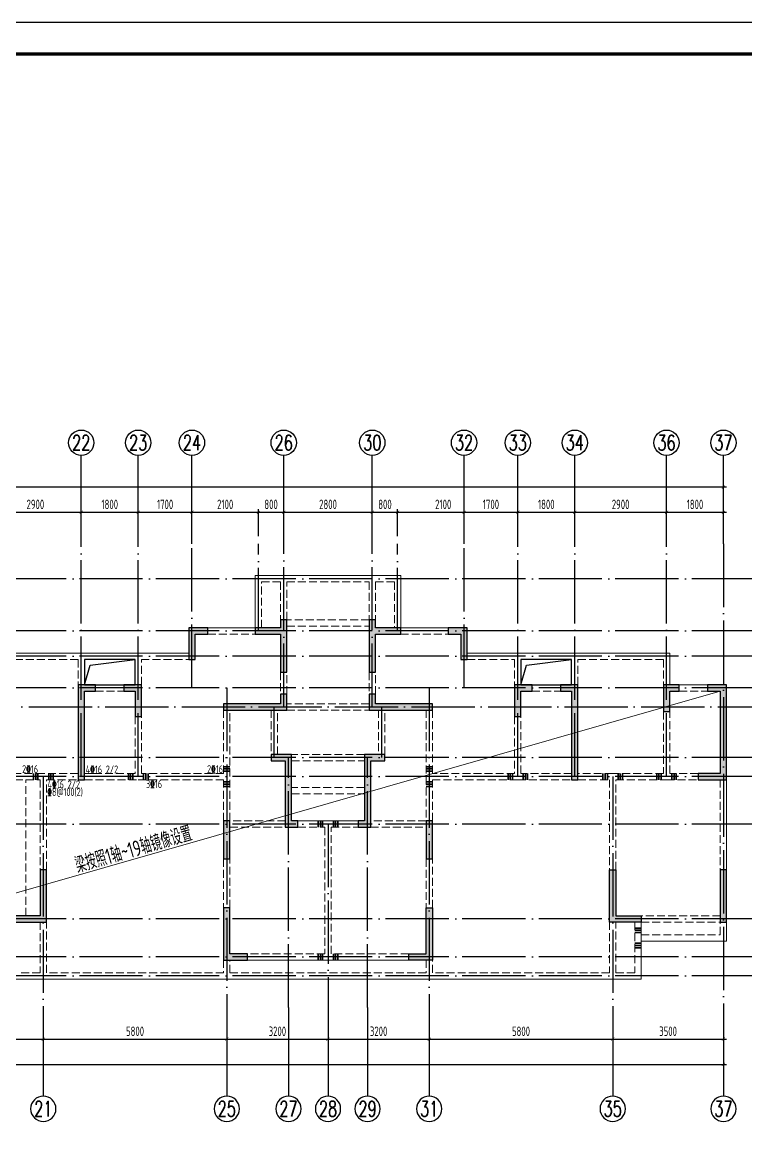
# Model space of a CAD drawing. Extents: x -812054 to 22247, y -644080 to 1003627.
# Drawn here: x -223832 to -200971, y -439064 to -403634 of the extents above; entities that cross this region are included whole.
import ezdxf
from ezdxf.enums import TextEntityAlignment as Align

# ---------------------------------------------------------------- set-up
doc = ezdxf.new("R2010")
doc.units = 0
doc.header["$LTSCALE"] = 1000
doc.linetypes.add('DASH', pattern=[0.35, 0.25, -0.1])
doc.linetypes.add('DOTE', pattern=[2.42, 2, -0.2, 0.02, -0.2])
doc.layers.get('0').update_dxf_attribs({"linetype": 'CONTINUOUS'})
doc.layers.get('DEFPOINTS').update_dxf_attribs({"linetype": 'CONTINUOUS'})
for name, color, linetype in [('-TK', 7, 'CONTINUOUS'), ('A-AXIS', 1, 'CONTINUOUS'), ('A-DOTE', 10, 'DOTE'), ('AXIS_NUM', 7, 'CONTINUOUS'), ('S-D洞口', 4, 'CONTINUOUS'), ('S-L主梁线', 4, 'DASH'), ('S-L梁编号', 6, 'CONTINUOUS'), ('S-L梁配筋', 7, 'CONTINUOUS'), ('S-Q墙填充', 252, 'CONTINUOUS'), ('S-Q墙实线', 6, 'CONTINUOUS'), ('S-Y一般标注', 3, 'CONTINUOUS')]:
    doc.layers.add(name, color=color, linetype=linetype)
doc.layers.add('梁附加箍筋', color=1, linetype='CONTINUOUS', lineweight=35)
doc.styles.add('TSSD_Axis', font='complex.shx', dxfattribs={"width": 0.7, "bigfont": 'hztxt.shx'})
doc.styles.add('TSSD_DIMENSION', font='Tssdeng.shx', dxfattribs={"width": 0.7, "bigfont": 'tssdchn.shx'})
doc.styles.add('TSSD_REIN', font='tssdeng.shx', dxfattribs={"width": 0.7, "height": 300, "bigfont": 'tssdchn.shx'})
doc.dimstyles.new('TSSD_100_100', dxfattribs={"dimtxt": 300, "dimasz": 100, "dimexe": 100, "dimexo": 250, "dimgap": 100, "dimtad": 1, "dimdec": 0, "dimzin": 0, "dimdsep": 46, "dimtxsty": 'TSSD_DIMENSION', "dimblk": 'ARCHTICK', "dimcen": 0, "dimdle": 100, "dimclrt": 7, "dimadec": 0, "dimazin": 0, "dimtfac": 1, "dimtdec": 0, "dimtix": 1, "dimtmove": 2, "dimatfit": 3, "dimldrblk": 'ARCHTICK', "dimfxl": 1, "dimtolj": 1, "dimtzin": 0, "dimarcsym": 0})

# ---------------------------------------------------------------- blocks, each defined once
blk = doc.blocks.new('A1')
blk.add_lwpolyline([(0, 59400), (0, 0), (84100, 0), (84100, 59400)], close=True)
at = {"const_width": 100}
blk.add_lwpolyline([(2500, 58400), (2500, 1000), (83100, 1000), (83100, 58400)], close=True, dxfattribs=at)
blk = doc.blocks.new('ts_axno')
at = {"color": 0, "linetype": 'ByBlock', "lineweight": -2}
blk.add_circle((0, 0), 0.5, dxfattribs=at)
at = {"color": 0, "linetype": 'ByBlock', "lineweight": -2, "style": 'TSSD_Axis', "width": 0.7}
blk.add_attdef('A', text='', height=0.6, dxfattribs=at).set_placement((0, 0), align=Align.MIDDLE_CENTER)
blk = doc.blocks.new('_ArchTick')
at = {"color": 0, "linetype": 'ByBlock', "const_width": 0.15}
blk.add_lwpolyline([(-0.5, -0.5), (0.5, 0.5)], dxfattribs=at)
blk = doc.blocks.new('*D149')
at = {"layer": 'DEFPOINTS', "color": 0, "transparency": 16777216}
for p in [(34300, 19250), (31400, 18250), (34300, 18250)]:
    blk.add_point(p, dxfattribs=at)
at = {"layer": 'S-Y一般标注', "color": 0, "lineweight": -2, "transparency": 16777216}
for p, q in [((31300, 19250), (34400, 19250)), ((31400, 18500), (31400, 19350)), ((34300, 18500), (34300, 19350))]:
    blk.add_line(p, q, dxfattribs=at)
at = {"layer": 'S-Y一般标注', "color": 0, "lineweight": -2, "transparency": 16777216, "xscale": 100, "yscale": 100, "zscale": 100, "rotation": 180}
blk.add_blockref('_ArchTick', (31400, 19250), dxfattribs=at)
at = {"layer": 'S-Y一般标注', "color": 0, "lineweight": -2, "transparency": 16777216, "xscale": 100, "yscale": 100, "zscale": 100}
blk.add_blockref('_ArchTick', (34300, 19250), dxfattribs=at)
at = {"layer": 'S-Y一般标注', "color": 7, "transparency": 16777216, "insert": (32850, 19500), "char_height": 300, "attachment_point": 5, "style": 'TSSD_DIMENSION'}
blk.add_mtext('\\A1;2900', dxfattribs=at)
blk = doc.blocks.new('*D150')
at = {"layer": 'DEFPOINTS', "color": 0, "transparency": 16777216}
for p in [(36100, 19250), (34300, 18250), (36100, 18250)]:
    blk.add_point(p, dxfattribs=at)
at = {"layer": 'S-Y一般标注', "color": 0, "lineweight": -2, "transparency": 16777216}
for p, q in [((34200, 19250), (36200, 19250)), ((34300, 18500), (34300, 19350)), ((36100, 18500), (36100, 19350))]:
    blk.add_line(p, q, dxfattribs=at)
at = {"layer": 'S-Y一般标注', "color": 0, "lineweight": -2, "transparency": 16777216, "xscale": 100, "yscale": 100, "zscale": 100, "rotation": 180}
blk.add_blockref('_ArchTick', (34300, 19250), dxfattribs=at)
at = {"layer": 'S-Y一般标注', "color": 0, "lineweight": -2, "transparency": 16777216, "xscale": 100, "yscale": 100, "zscale": 100}
blk.add_blockref('_ArchTick', (36100, 19250), dxfattribs=at)
at = {"layer": 'S-Y一般标注', "color": 7, "transparency": 16777216, "insert": (35200, 19500), "char_height": 300, "attachment_point": 5, "style": 'TSSD_DIMENSION'}
blk.add_mtext('\\A1;1800', dxfattribs=at)
blk = doc.blocks.new('*D151')
at = {"layer": 'DEFPOINTS', "color": 0, "transparency": 16777216}
for p in [(37800, 19250), (36100, 18250), (37800, 18250)]:
    blk.add_point(p, dxfattribs=at)
at = {"layer": 'S-Y一般标注', "color": 0, "lineweight": -2, "transparency": 16777216}
for p, q in [((36000, 19250), (37900, 19250)), ((36100, 18500), (36100, 19350)), ((37800, 18500), (37800, 19350))]:
    blk.add_line(p, q, dxfattribs=at)
at = {"layer": 'S-Y一般标注', "color": 0, "lineweight": -2, "transparency": 16777216, "xscale": 100, "yscale": 100, "zscale": 100, "rotation": 180}
blk.add_blockref('_ArchTick', (36100, 19250), dxfattribs=at)
at = {"layer": 'S-Y一般标注', "color": 0, "lineweight": -2, "transparency": 16777216, "xscale": 100, "yscale": 100, "zscale": 100}
blk.add_blockref('_ArchTick', (37800, 19250), dxfattribs=at)
at = {"layer": 'S-Y一般标注', "color": 7, "transparency": 16777216, "insert": (36950, 19500), "char_height": 300, "attachment_point": 5, "style": 'TSSD_DIMENSION'}
blk.add_mtext('\\A1;1700', dxfattribs=at)
blk = doc.blocks.new('*D152')
at = {"layer": 'DEFPOINTS', "color": 0, "transparency": 16777216}
for p in [(40700, 19250), (39900, 18250), (40700, 18250)]:
    blk.add_point(p, dxfattribs=at)
at = {"layer": 'S-Y一般标注', "color": 0, "lineweight": -2, "transparency": 16777216}
for p, q in [((39800, 19250), (40800, 19250)), ((39900, 18500), (39900, 19350)), ((40700, 18500), (40700, 19350))]:
    blk.add_line(p, q, dxfattribs=at)
at = {"layer": 'S-Y一般标注', "color": 0, "lineweight": -2, "transparency": 16777216, "xscale": 100, "yscale": 100, "zscale": 100, "rotation": 180}
blk.add_blockref('_ArchTick', (39900, 19250), dxfattribs=at)
at = {"layer": 'S-Y一般标注', "color": 0, "lineweight": -2, "transparency": 16777216, "xscale": 100, "yscale": 100, "zscale": 100}
blk.add_blockref('_ArchTick', (40700, 19250), dxfattribs=at)
at = {"layer": 'S-Y一般标注', "color": 7, "transparency": 16777216, "insert": (40300, 19500), "char_height": 300, "attachment_point": 5, "style": 'TSSD_DIMENSION'}
blk.add_mtext('\\A1;800', dxfattribs=at)
blk = doc.blocks.new('*D153')
at = {"layer": 'DEFPOINTS', "color": 0, "transparency": 16777216}
for p in [(43500, 19250), (40700, 18250), (43500, 18250)]:
    blk.add_point(p, dxfattribs=at)
at = {"layer": 'S-Y一般标注', "color": 0, "lineweight": -2, "transparency": 16777216}
for p, q in [((40600, 19250), (43600, 19250)), ((40700, 18500), (40700, 19350)), ((43500, 18500), (43500, 19350))]:
    blk.add_line(p, q, dxfattribs=at)
at = {"layer": 'S-Y一般标注', "color": 0, "lineweight": -2, "transparency": 16777216, "xscale": 100, "yscale": 100, "zscale": 100, "rotation": 180}
blk.add_blockref('_ArchTick', (40700, 19250), dxfattribs=at)
at = {"layer": 'S-Y一般标注', "color": 0, "lineweight": -2, "transparency": 16777216, "xscale": 100, "yscale": 100, "zscale": 100}
blk.add_blockref('_ArchTick', (43500, 19250), dxfattribs=at)
at = {"layer": 'S-Y一般标注', "color": 7, "transparency": 16777216, "insert": (42100, 19500), "char_height": 300, "attachment_point": 5, "style": 'TSSD_DIMENSION'}
blk.add_mtext('\\A1;2800', dxfattribs=at)
blk = doc.blocks.new('*D154')
at = {"layer": 'DEFPOINTS', "color": 0, "transparency": 16777216}
for p in [(46400, 19250), (44300, 18250), (46400, 18250)]:
    blk.add_point(p, dxfattribs=at)
at = {"layer": 'S-Y一般标注', "color": 0, "lineweight": -2, "transparency": 16777216}
for p, q in [((44200, 19250), (46500, 19250)), ((44300, 18500), (44300, 19350)), ((46400, 18500), (46400, 19350))]:
    blk.add_line(p, q, dxfattribs=at)
at = {"layer": 'S-Y一般标注', "color": 0, "lineweight": -2, "transparency": 16777216, "xscale": 100, "yscale": 100, "zscale": 100, "rotation": 180}
blk.add_blockref('_ArchTick', (44300, 19250), dxfattribs=at)
at = {"layer": 'S-Y一般标注', "color": 0, "lineweight": -2, "transparency": 16777216, "xscale": 100, "yscale": 100, "zscale": 100}
blk.add_blockref('_ArchTick', (46400, 19250), dxfattribs=at)
at = {"layer": 'S-Y一般标注', "color": 7, "transparency": 16777216, "insert": (45742, 19500), "char_height": 300, "attachment_point": 5, "style": 'TSSD_DIMENSION'}
blk.add_mtext('\\A1;2100', dxfattribs=at)
blk = doc.blocks.new('*D155')
at = {"layer": 'DEFPOINTS', "color": 0, "transparency": 16777216}
for p in [(48100, 19250), (46400, 18250), (48100, 18250)]:
    blk.add_point(p, dxfattribs=at)
at = {"layer": 'S-Y一般标注', "color": 0, "lineweight": -2, "transparency": 16777216}
for p, q in [((46300, 19250), (48200, 19250)), ((46400, 18500), (46400, 19350)), ((48100, 18500), (48100, 19350))]:
    blk.add_line(p, q, dxfattribs=at)
at = {"layer": 'S-Y一般标注', "color": 0, "lineweight": -2, "transparency": 16777216, "xscale": 100, "yscale": 100, "zscale": 100, "rotation": 180}
blk.add_blockref('_ArchTick', (46400, 19250), dxfattribs=at)
at = {"layer": 'S-Y一般标注', "color": 0, "lineweight": -2, "transparency": 16777216, "xscale": 100, "yscale": 100, "zscale": 100}
blk.add_blockref('_ArchTick', (48100, 19250), dxfattribs=at)
at = {"layer": 'S-Y一般标注', "color": 7, "transparency": 16777216, "insert": (47250, 19500), "char_height": 300, "attachment_point": 5, "style": 'TSSD_DIMENSION'}
blk.add_mtext('\\A1;1700', dxfattribs=at)
blk = doc.blocks.new('*D156')
at = {"layer": 'DEFPOINTS', "color": 0, "transparency": 16777216}
for p in [(49900, 19250), (48100, 18250), (49900, 18250)]:
    blk.add_point(p, dxfattribs=at)
at = {"layer": 'S-Y一般标注', "color": 0, "lineweight": -2, "transparency": 16777216}
for p, q in [((48000, 19250), (50000, 19250)), ((48100, 18500), (48100, 19350)), ((49900, 18500), (49900, 19350))]:
    blk.add_line(p, q, dxfattribs=at)
at = {"layer": 'S-Y一般标注', "color": 0, "lineweight": -2, "transparency": 16777216, "xscale": 100, "yscale": 100, "zscale": 100, "rotation": 180}
blk.add_blockref('_ArchTick', (48100, 19250), dxfattribs=at)
at = {"layer": 'S-Y一般标注', "color": 0, "lineweight": -2, "transparency": 16777216, "xscale": 100, "yscale": 100, "zscale": 100}
blk.add_blockref('_ArchTick', (49900, 19250), dxfattribs=at)
at = {"layer": 'S-Y一般标注', "color": 7, "transparency": 16777216, "insert": (49000, 19500), "char_height": 300, "attachment_point": 5, "style": 'TSSD_DIMENSION'}
blk.add_mtext('\\A1;1800', dxfattribs=at)
blk = doc.blocks.new('*D157')
at = {"layer": 'DEFPOINTS', "color": 0, "transparency": 16777216}
for p in [(52800, 19250), (49900, 18250), (52800, 18250)]:
    blk.add_point(p, dxfattribs=at)
at = {"layer": 'S-Y一般标注', "color": 0, "lineweight": -2, "transparency": 16777216}
for p, q in [((49800, 19250), (52900, 19250)), ((49900, 18500), (49900, 19350)), ((52800, 18500), (52800, 19350))]:
    blk.add_line(p, q, dxfattribs=at)
at = {"layer": 'S-Y一般标注', "color": 0, "lineweight": -2, "transparency": 16777216, "xscale": 100, "yscale": 100, "zscale": 100, "rotation": 180}
blk.add_blockref('_ArchTick', (49900, 19250), dxfattribs=at)
at = {"layer": 'S-Y一般标注', "color": 0, "lineweight": -2, "transparency": 16777216, "xscale": 100, "yscale": 100, "zscale": 100}
blk.add_blockref('_ArchTick', (52800, 19250), dxfattribs=at)
at = {"layer": 'S-Y一般标注', "color": 7, "transparency": 16777216, "insert": (51350, 19500), "char_height": 300, "attachment_point": 5, "style": 'TSSD_DIMENSION'}
blk.add_mtext('\\A1;2900', dxfattribs=at)
blk = doc.blocks.new('*D158')
at = {"layer": 'DEFPOINTS', "color": 0, "transparency": 16777216}
for p in [(54600, 19250), (52800, 18250), (54600, 18250)]:
    blk.add_point(p, dxfattribs=at)
at = {"layer": 'S-Y一般标注', "color": 0, "lineweight": -2, "transparency": 16777216}
for p, q in [((52700, 19250), (54700, 19250)), ((52800, 18500), (52800, 19350)), ((54600, 18500), (54600, 19350))]:
    blk.add_line(p, q, dxfattribs=at)
at = {"layer": 'S-Y一般标注', "color": 0, "lineweight": -2, "transparency": 16777216, "xscale": 100, "yscale": 100, "zscale": 100, "rotation": 180}
blk.add_blockref('_ArchTick', (52800, 19250), dxfattribs=at)
at = {"layer": 'S-Y一般标注', "color": 0, "lineweight": -2, "transparency": 16777216, "xscale": 100, "yscale": 100, "zscale": 100}
blk.add_blockref('_ArchTick', (54600, 19250), dxfattribs=at)
at = {"layer": 'S-Y一般标注', "color": 7, "transparency": 16777216, "insert": (53700, 19500), "char_height": 300, "attachment_point": 5, "style": 'TSSD_DIMENSION'}
blk.add_mtext('\\A1;1800', dxfattribs=at)
blk = doc.blocks.new('*D159')
at = {"layer": 'DEFPOINTS', "color": 0, "transparency": 16777216}
for p in [(54600, 20050), (4600, 18250), (54600, 18250)]:
    blk.add_point(p, dxfattribs=at)
at = {"layer": 'S-Y一般标注', "color": 0, "lineweight": -2, "transparency": 16777216}
for p, q in [((4500, 20050), (54700, 20050)), ((4600, 18500), (4600, 20150)), ((54600, 18500), (54600, 20150))]:
    blk.add_line(p, q, dxfattribs=at)
at = {"layer": 'S-Y一般标注', "color": 0, "lineweight": -2, "transparency": 16777216, "xscale": 100, "yscale": 100, "zscale": 100, "rotation": 180}
blk.add_blockref('_ArchTick', (4600, 20050), dxfattribs=at)
at = {"layer": 'S-Y一般标注', "color": 0, "lineweight": -2, "transparency": 16777216, "xscale": 100, "yscale": 100, "zscale": 100}
blk.add_blockref('_ArchTick', (54600, 20050), dxfattribs=at)
at = {"layer": 'S-Y一般标注', "color": 7, "transparency": 16777216, "insert": (29600, 20300), "char_height": 300, "attachment_point": 5, "style": 'TSSD_DIMENSION'}
blk.add_mtext('\\A1;50000', dxfattribs=at)
blk = doc.blocks.new('*D172')
at = {"layer": 'DEFPOINTS', "color": 0, "transparency": 16777216}
for p in [(39900, 19250), (37800, 18250), (39900, 18250)]:
    blk.add_point(p, dxfattribs=at)
at = {"layer": 'S-Y一般标注', "color": 0, "lineweight": -2, "transparency": 16777216}
for p, q in [((37700, 19250), (40000, 19250)), ((37800, 18500), (37800, 19350)), ((39900, 18500), (39900, 19350))]:
    blk.add_line(p, q, dxfattribs=at)
at = {"layer": 'S-Y一般标注', "color": 0, "lineweight": -2, "transparency": 16777216, "xscale": 100, "yscale": 100, "zscale": 100, "rotation": 180}
blk.add_blockref('_ArchTick', (37800, 19250), dxfattribs=at)
at = {"layer": 'S-Y一般标注', "color": 0, "lineweight": -2, "transparency": 16777216, "xscale": 100, "yscale": 100, "zscale": 100}
blk.add_blockref('_ArchTick', (39900, 19250), dxfattribs=at)
at = {"layer": 'S-Y一般标注', "color": 7, "transparency": 16777216, "insert": (38850, 19500), "char_height": 300, "attachment_point": 5, "style": 'TSSD_DIMENSION'}
blk.add_mtext('\\A1;2100', dxfattribs=at)
blk = doc.blocks.new('*D173')
at = {"layer": 'DEFPOINTS', "color": 0, "transparency": 16777216}
for p in [(44300, 19250), (43500, 18250), (44300, 18250)]:
    blk.add_point(p, dxfattribs=at)
at = {"layer": 'S-Y一般标注', "color": 0, "lineweight": -2, "transparency": 16777216}
for p, q in [((43400, 19250), (44400, 19250)), ((43500, 18500), (43500, 19350)), ((44300, 18500), (44300, 19350))]:
    blk.add_line(p, q, dxfattribs=at)
at = {"layer": 'S-Y一般标注', "color": 0, "lineweight": -2, "transparency": 16777216, "xscale": 100, "yscale": 100, "zscale": 100, "rotation": 180}
blk.add_blockref('_ArchTick', (43500, 19250), dxfattribs=at)
at = {"layer": 'S-Y一般标注', "color": 0, "lineweight": -2, "transparency": 16777216, "xscale": 100, "yscale": 100, "zscale": 100}
blk.add_blockref('_ArchTick', (44300, 19250), dxfattribs=at)
at = {"layer": 'S-Y一般标注', "color": 7, "transparency": 16777216, "insert": (43900, 19500), "char_height": 300, "attachment_point": 5, "style": 'TSSD_DIMENSION'}
blk.add_mtext('\\A1;800', dxfattribs=at)
blk = doc.blocks.new('*D178')
at = {"layer": 'DEFPOINTS', "color": 0, "transparency": 16777216}
for p in [(33100, 3600), (38900, 3600), (38900, 2600)]:
    blk.add_point(p, dxfattribs=at)
at = {"layer": 'S-Y一般标注', "color": 0, "lineweight": -2, "transparency": 16777216}
for p, q in [((33100, 3350), (33100, 2500)), ((38900, 3350), (38900, 2500)), ((33000, 2600), (39000, 2600))]:
    blk.add_line(p, q, dxfattribs=at)
at = {"layer": 'S-Y一般标注', "color": 0, "lineweight": -2, "transparency": 16777216, "xscale": 100, "yscale": 100, "zscale": 100, "rotation": 180}
blk.add_blockref('_ArchTick', (33100, 2600), dxfattribs=at)
at = {"layer": 'S-Y一般标注', "color": 0, "lineweight": -2, "transparency": 16777216, "xscale": 100, "yscale": 100, "zscale": 100}
blk.add_blockref('_ArchTick', (38900, 2600), dxfattribs=at)
at = {"layer": 'S-Y一般标注', "color": 7, "transparency": 16777216, "insert": (36000, 2850), "char_height": 300, "attachment_point": 5, "style": 'TSSD_DIMENSION'}
blk.add_mtext('\\A1;5800', dxfattribs=at)
blk = doc.blocks.new('*D179')
at = {"layer": 'DEFPOINTS', "color": 0, "transparency": 16777216}
for p in [(42100, 3600), (45300, 3600), (45300, 2600)]:
    blk.add_point(p, dxfattribs=at)
at = {"layer": 'S-Y一般标注', "color": 0, "lineweight": -2, "transparency": 16777216}
for p, q in [((42100, 3350), (42100, 2500)), ((45300, 3350), (45300, 2500)), ((42000, 2600), (45400, 2600))]:
    blk.add_line(p, q, dxfattribs=at)
at = {"layer": 'S-Y一般标注', "color": 0, "lineweight": -2, "transparency": 16777216, "xscale": 100, "yscale": 100, "zscale": 100, "rotation": 180}
blk.add_blockref('_ArchTick', (42100, 2600), dxfattribs=at)
at = {"layer": 'S-Y一般标注', "color": 0, "lineweight": -2, "transparency": 16777216, "xscale": 100, "yscale": 100, "zscale": 100}
blk.add_blockref('_ArchTick', (45300, 2600), dxfattribs=at)
at = {"layer": 'S-Y一般标注', "color": 7, "transparency": 16777216, "insert": (43700, 2850), "char_height": 300, "attachment_point": 5, "style": 'TSSD_DIMENSION'}
blk.add_mtext('\\A1;3200', dxfattribs=at)
blk = doc.blocks.new('*D180')
at = {"layer": 'DEFPOINTS', "color": 0, "transparency": 16777216}
for p in [(45300, 3600), (51100, 3600), (51100, 2600)]:
    blk.add_point(p, dxfattribs=at)
at = {"layer": 'S-Y一般标注', "color": 0, "lineweight": -2, "transparency": 16777216}
for p, q in [((45300, 3350), (45300, 2500)), ((51100, 3350), (51100, 2500)), ((45200, 2600), (51200, 2600))]:
    blk.add_line(p, q, dxfattribs=at)
at = {"layer": 'S-Y一般标注', "color": 0, "lineweight": -2, "transparency": 16777216, "xscale": 100, "yscale": 100, "zscale": 100, "rotation": 180}
blk.add_blockref('_ArchTick', (45300, 2600), dxfattribs=at)
at = {"layer": 'S-Y一般标注', "color": 0, "lineweight": -2, "transparency": 16777216, "xscale": 100, "yscale": 100, "zscale": 100}
blk.add_blockref('_ArchTick', (51100, 2600), dxfattribs=at)
at = {"layer": 'S-Y一般标注', "color": 7, "transparency": 16777216, "insert": (48200, 2850), "char_height": 300, "attachment_point": 5, "style": 'TSSD_DIMENSION'}
blk.add_mtext('\\A1;5800', dxfattribs=at)
blk = doc.blocks.new('*D181')
at = {"layer": 'DEFPOINTS', "color": 0, "transparency": 16777216}
for p in [(51100, 3600), (54600, 3600), (54600, 2600)]:
    blk.add_point(p, dxfattribs=at)
at = {"layer": 'S-Y一般标注', "color": 0, "lineweight": -2, "transparency": 16777216}
for p, q in [((51100, 3350), (51100, 2500)), ((54600, 3350), (54600, 2500)), ((51000, 2600), (54700, 2600))]:
    blk.add_line(p, q, dxfattribs=at)
at = {"layer": 'S-Y一般标注', "color": 0, "lineweight": -2, "transparency": 16777216, "xscale": 100, "yscale": 100, "zscale": 100, "rotation": 180}
blk.add_blockref('_ArchTick', (51100, 2600), dxfattribs=at)
at = {"layer": 'S-Y一般标注', "color": 0, "lineweight": -2, "transparency": 16777216, "xscale": 100, "yscale": 100, "zscale": 100}
blk.add_blockref('_ArchTick', (54600, 2600), dxfattribs=at)
at = {"layer": 'S-Y一般标注', "color": 7, "transparency": 16777216, "insert": (52850, 2850), "char_height": 300, "attachment_point": 5, "style": 'TSSD_DIMENSION'}
blk.add_mtext('\\A1;3500', dxfattribs=at)
blk = doc.blocks.new('*D182')
at = {"layer": 'DEFPOINTS', "color": 0, "transparency": 16777216}
for p in [(4600, 3600), (54600, 3600), (54600, 1800)]:
    blk.add_point(p, dxfattribs=at)
at = {"layer": 'S-Y一般标注', "color": 0, "lineweight": -2, "transparency": 16777216}
for p, q in [((4600, 3350), (4600, 1700)), ((54600, 3350), (54600, 1700)), ((4500, 1800), (54700, 1800))]:
    blk.add_line(p, q, dxfattribs=at)
at = {"layer": 'S-Y一般标注', "color": 0, "lineweight": -2, "transparency": 16777216, "xscale": 100, "yscale": 100, "zscale": 100, "rotation": 180}
blk.add_blockref('_ArchTick', (4600, 1800), dxfattribs=at)
at = {"layer": 'S-Y一般标注', "color": 0, "lineweight": -2, "transparency": 16777216, "xscale": 100, "yscale": 100, "zscale": 100}
blk.add_blockref('_ArchTick', (54600, 1800), dxfattribs=at)
at = {"layer": 'S-Y一般标注', "color": 7, "transparency": 16777216, "insert": (29600, 2050), "char_height": 300, "attachment_point": 5, "style": 'TSSD_DIMENSION'}
blk.add_mtext('\\A1;50000', dxfattribs=at)
blk = doc.blocks.new('*D185')
at = {"layer": 'DEFPOINTS', "color": 0, "transparency": 16777216}
for p in [(29600, 3600), (33100, 3600), (33100, 2600)]:
    blk.add_point(p, dxfattribs=at)
at = {"layer": 'S-Y一般标注', "color": 0, "lineweight": -2, "transparency": 16777216}
for p, q in [((29600, 3350), (29600, 2500)), ((33100, 3350), (33100, 2500)), ((29500, 2600), (33200, 2600))]:
    blk.add_line(p, q, dxfattribs=at)
at = {"layer": 'S-Y一般标注', "color": 0, "lineweight": -2, "transparency": 16777216, "xscale": 100, "yscale": 100, "zscale": 100, "rotation": 180}
blk.add_blockref('_ArchTick', (29600, 2600), dxfattribs=at)
at = {"layer": 'S-Y一般标注', "color": 0, "lineweight": -2, "transparency": 16777216, "xscale": 100, "yscale": 100, "zscale": 100}
blk.add_blockref('_ArchTick', (33100, 2600), dxfattribs=at)
at = {"layer": 'S-Y一般标注', "color": 7, "transparency": 16777216, "insert": (31350, 2850), "char_height": 300, "attachment_point": 5, "style": 'TSSD_DIMENSION'}
blk.add_mtext('\\A1;3500', dxfattribs=at)
blk = doc.blocks.new('*D186')
at = {"layer": 'DEFPOINTS', "color": 0, "transparency": 16777216}
for p in [(38900, 3600), (42100, 3600), (42100, 2600)]:
    blk.add_point(p, dxfattribs=at)
at = {"layer": 'S-Y一般标注', "color": 0, "lineweight": -2, "transparency": 16777216}
for p, q in [((38900, 3350), (38900, 2500)), ((42100, 3350), (42100, 2500)), ((38800, 2600), (42200, 2600))]:
    blk.add_line(p, q, dxfattribs=at)
at = {"layer": 'S-Y一般标注', "color": 0, "lineweight": -2, "transparency": 16777216, "xscale": 100, "yscale": 100, "zscale": 100, "rotation": 180}
blk.add_blockref('_ArchTick', (38900, 2600), dxfattribs=at)
at = {"layer": 'S-Y一般标注', "color": 0, "lineweight": -2, "transparency": 16777216, "xscale": 100, "yscale": 100, "zscale": 100}
blk.add_blockref('_ArchTick', (42100, 2600), dxfattribs=at)
at = {"layer": 'S-Y一般标注', "color": 7, "transparency": 16777216, "insert": (40500, 2850), "char_height": 300, "attachment_point": 5, "style": 'TSSD_DIMENSION'}
blk.add_mtext('\\A1;3200', dxfattribs=at)
blk = doc.blocks.new('20210807.15312078')
at = {"layer": 'S-Q墙填充'}
h = blk.add_hatch(color=252, dxfattribs=at)
h.dxf.hatch_style = 1
h.paths.add_polyline_path([(97216, 67840), (97216, 68190), (97016, 68190), (97016, 67940), (96216, 67940), (96216, 67740), (97016, 67740), (97016, 66540), (97216, 66540)])
h = blk.add_hatch(color=252, dxfattribs=at)
h.dxf.hatch_style = 1
h.paths.add_polyline_path([(99816, 67840), (99816, 66540), (100016, 66540), (100016, 67740), (100815, 67740), (100815, 67940), (100016, 67940), (100016, 68190), (99816, 68190)])
h = blk.add_hatch(color=252, dxfattribs=at)
h.dxf.hatch_style = 1
h.paths.add_polyline_path([(94316, 67740), (94716, 67740), (94716, 67940), (94116, 67940), (94116, 66940), (94316, 66940)])
h = blk.add_hatch(color=252, dxfattribs=at)
h.dxf.hatch_style = 1
h.paths.add_polyline_path([(102916, 67940), (102316, 67940), (102316, 67740), (102716, 67740), (102716, 66940), (102916, 66940)])
h = blk.add_hatch(color=252, dxfattribs=at)
h.dxf.hatch_style = 1
h.paths.add_polyline_path([(90616, 66140), (90616, 63140), (90816, 63140), (90816, 65940), (91166, 65940), (91166, 66140)])
h = blk.add_hatch(color=252, dxfattribs=at)
h.dxf.hatch_style = 1
h.paths.add_polyline_path([(92066, 65940), (92416, 65940), (92416, 65140), (92616, 65140), (92616, 66140), (92066, 66140)])
h = blk.add_hatch(color=252, dxfattribs=at)
h.dxf.hatch_style = 1
h.paths.add_polyline_path([(104416, 66140), (104416, 65140), (104616, 65140), (104616, 65940), (104966, 65940), (104966, 66140)])
h = blk.add_hatch(color=252, dxfattribs=at)
h.dxf.hatch_style = 1
h.paths.add_polyline_path([(106416, 66140), (105866, 66140), (105866, 65940), (106216, 65940), (106216, 63140), (106416, 63140)])
h = blk.add_hatch(color=252, dxfattribs=at)
h.dxf.hatch_style = 1
h.paths.add_polyline_path([(109116, 66140), (109116, 65290), (109316, 65290), (109316, 65940), (109616, 65940), (109616, 66140)])
h = blk.add_hatch(color=252, dxfattribs=at)
h.dxf.hatch_style = 1
h.paths.add_polyline_path([(110916, 63340), (110216, 63340), (110216, 63140), (111116, 63140), (111116, 66140), (110516, 66140), (110516, 65940), (110916, 65940)])
h = blk.add_hatch(color=252, dxfattribs=at)
h.dxf.hatch_style = 1
h.paths.add_polyline_path([(95216, 65340), (96816, 65340), (97216, 65340), (97216, 65840), (97016, 65840), (97016, 65540), (96816, 65540), (95216, 65540)])
h = blk.add_hatch(color=252, dxfattribs=at)
h.dxf.hatch_style = 1
h.paths.add_polyline_path([(100016, 65540), (100016, 65840), (99816, 65840), (99816, 65340), (100216, 65340), (101816, 65340), (101816, 65540), (100216, 65540)])
h = blk.add_hatch(color=252, dxfattribs=at)
h.dxf.hatch_style = 1
h.paths.add_polyline_path([(97366, 63940), (96716, 63940), (96716, 63740), (97166, 63740), (97166, 61640), (97566, 61640), (97566, 61840), (97366, 61840)])
h = blk.add_hatch(color=252, dxfattribs=at)
h.dxf.hatch_style = 1
h.paths.add_polyline_path([(99666, 61840), (99466, 61840), (99466, 61640), (99866, 61640), (99866, 63740), (100316, 63740), (100316, 63940), (99666, 63940)])
h = blk.add_hatch(color=252, dxfattribs=at)
h.dxf.hatch_style = 1
h.paths.add_polyline_path([(95416, 60640), (95416, 61840), (95216, 61840), (95216, 60640)])
h = blk.add_hatch(color=252, dxfattribs=at)
h.dxf.hatch_style = 1
h.paths.add_polyline_path([(101816, 60640), (101816, 61840), (101616, 61840), (101616, 60640)])
h = blk.add_hatch(color=252, dxfattribs=at)
h.dxf.hatch_style = 1
h.paths.add_polyline_path([(88716, 58840), (88616, 58840), (88616, 58640), (88716, 58640), (89616, 58640), (89616, 60290), (89416, 60290), (89416, 58840)])
h = blk.add_hatch(color=252, dxfattribs=at)
h.dxf.hatch_style = 1
h.paths.add_polyline_path([(107416, 60290), (107616, 60290), (107616, 58840), (108316, 58840), (108416, 58840), (108416, 58640), (108316, 58640), (107416, 58640)])
h = blk.add_hatch(color=252, dxfattribs=at)
h.dxf.hatch_style = 1
h.paths.add_polyline_path([(111116, 58640), (111116, 60290), (110916, 60290), (110916, 58640)])
h = blk.add_hatch(color=252, dxfattribs=at)
h.dxf.hatch_style = 1
h.paths.add_polyline_path([(95216, 57440), (95966, 57440), (95966, 57640), (95416, 57640), (95416, 59090), (95216, 59090)])
h = blk.add_hatch(color=252, dxfattribs=at)
h.dxf.hatch_style = 1
h.paths.add_polyline_path([(101816, 57440), (101066, 57440), (101066, 57640), (101616, 57640), (101616, 58740), (101616, 59090), (101816, 59090), (101816, 58740)])
at = {"layer": 'S-D洞口', "color": 5}
for points in [[(90816, 66140), (92416, 66140), (92416, 66940), (90816, 66940), (90816, 66140), (90993, 66762), (92416, 66940)], [(104616, 66140), (106216, 66140), (106216, 66940), (104616, 66940), (104616, 66140), (104793, 66762), (106216, 66940)]]:
    blk.add_lwpolyline(points, dxfattribs=at)
at = {"layer": 'S-L主梁线', "linetype": 'ByBlock', "lineweight": 18}
for p, q in [((96216, 69590), (96216, 67940)), ((97116, 69590), (96216, 69590)), ((99916, 69590), (97116, 69590)), ((100816, 69590), (99916, 69590)), ((100816, 67940), (100816, 69590)), ((96216, 67940), (94716, 67940)), ((102316, 67940), (100816, 67940)), ((90716, 67140), (87716, 67140)), ((92516, 67140), (90716, 67140)), ((94116, 67140), (92516, 67140)), ((104516, 67140), (102916, 67140)), ((106316, 67140), (104516, 67140)), ((109316, 67140), (106316, 67140)), ((109316, 66140), (109316, 67140)), ((90816, 66940), (92416, 66940)), ((90816, 66140), (90816, 66940)), ((92416, 66940), (92416, 66140)), ((104616, 66940), (106216, 66940)), ((104616, 66140), (104616, 66940)), ((106216, 66940), (106216, 66140)), ((92066, 66140), (91166, 66140)), ((105866, 66140), (104966, 66140)), ((110516, 66140), (109616, 66140)), ((111116, 60290), (111116, 63140)), ((98516, 61840), (97566, 61840)), ((99466, 61840), (98516, 61840)), ((108416, 56840), (108416, 58640)), ((111116, 58640), (111116, 58040)), ((111116, 58040), (108416, 58040)), ((95966, 57440), (98516, 57440)), ((98516, 57440), (101066, 57440)), ((88616, 56840), (89516, 56840)), ((89516, 56840), (107516, 56840)), ((107516, 56840), (108416, 56840))]:
    blk.add_line(p, q, dxfattribs=at)
at = {"layer": 'S-L主梁线', "linetype": 'DASH', "lineweight": 18}
for p, q in [((96416, 69390), (97016, 69390)), ((96416, 67940), (96416, 69390)), ((97016, 69390), (97016, 68190)), ((97216, 69390), (99816, 69390)), ((97216, 68190), (97216, 69390)), ((99816, 69390), (99816, 68190)), ((100015, 69390), (100016, 68190)), ((100016, 69390), (100616, 69390)), ((100616, 69390), (100616, 67940)), ((99815, 68190), (97216, 68190)), ((94716, 67740), (96216, 67740)), ((97216, 67990), (99816, 67990)), ((100815, 67740), (102316, 67740)), ((87916, 66940), (90616, 66940)), ((90616, 66940), (90616, 66140)), ((92616, 66940), (94116, 66940)), ((92616, 66140), (92616, 66940)), ((102916, 66940), (104416, 66940)), ((104416, 66940), (104416, 66140)), ((106416, 66940), (109116, 66940)), ((106416, 66140), (106416, 66940)), ((109116, 66940), (109116, 66140)), ((97016, 66540), (97016, 65840)), ((97216, 65840), (97216, 66540)), ((99816, 66540), (99816, 65840)), ((100016, 65840), (100016, 66540)), ((91166, 65940), (92066, 65940)), ((104966, 65940), (105866, 65940)), ((109616, 65940), (110516, 65940)), ((95216, 65340), (95216, 63340)), ((95416, 63240), (95416, 65340)), ((96716, 65340), (96716, 63940)), ((96916, 63940), (96916, 65340)), ((99816, 65540), (97216, 65540)), ((97216, 65340), (99816, 65340)), ((100116, 65340), (100116, 63940)), ((100316, 63940), (100316, 65340)), ((101616, 65340), (101616, 63240)), ((101816, 63340), (101816, 65340)), ((109116, 65290), (109116, 63340)), ((109316, 63340), (109316, 65290)), ((92416, 65140), (92416, 63340)), ((92616, 63340), (92616, 65140)), ((104416, 65140), (104416, 63340)), ((104616, 63340), (104616, 65140)), ((99666, 63940), (97366, 63940)), ((97366, 63740), (99666, 63740)), ((89516, 63340), (87916, 63340)), ((87916, 63140), (89416, 63140)), ((89416, 63140), (89416, 60290)), ((90616, 63340), (89516, 63340)), ((89616, 63140), (90616, 63140)), ((89616, 60290), (89616, 63140)), ((92416, 63340), (90816, 63340)), ((90816, 63140), (92516, 63140)), ((92516, 63140), (95216, 63140)), ((95216, 63340), (92616, 63340)), ((95216, 63140), (95216, 61840)), ((95416, 61840), (95416, 63240)), ((101616, 63240), (101616, 61840)), ((104416, 63340), (101816, 63340)), ((101816, 63140), (104516, 63140)), ((101816, 61840), (101816, 63140)), ((104516, 63140), (106216, 63140)), ((106216, 63340), (104616, 63340)), ((107516, 63340), (106416, 63340)), ((106416, 63140), (107416, 63140)), ((107416, 63140), (107416, 60290)), ((109116, 63340), (107516, 63340)), ((107616, 63140), (109216, 63140)), ((107616, 60290), (107616, 63140)), ((109216, 63140), (110216, 63140)), ((110216, 63340), (109316, 63340)), ((110916, 63140), (110916, 60290)), ((99666, 62890), (97366, 62890)), ((97366, 62690), (99666, 62690)), ((97166, 61840), (95416, 61840)), ((101616, 61840), (99866, 61840)), ((95416, 61640), (97166, 61640)), ((97566, 61640), (98416, 61640)), ((98416, 61640), (98416, 57640)), ((98616, 57640), (98616, 61640)), ((98616, 61640), (99466, 61640)), ((99866, 61640), (101616, 61640)), ((95216, 60640), (95216, 59090)), ((95416, 59090), (95416, 60640)), ((101616, 60640), (101616, 59090)), ((101816, 59090), (101816, 60640)), ((110916, 58840), (108416, 58840)), ((89416, 58640), (89416, 57040)), ((89616, 57040), (89616, 58640)), ((107416, 58640), (107416, 57040)), ((107616, 57040), (107616, 58640)), ((108216, 58640), (108216, 57040)), ((108416, 58640), (110916, 58640)), ((110916, 58240), (110916, 58640)), ((108416, 58240), (110916, 58240)), ((95216, 57440), (95216, 57040)), ((95416, 57040), (95416, 57440)), ((98416, 57640), (95966, 57640)), ((101066, 57640), (98616, 57640)), ((101616, 57440), (101616, 57040)), ((101816, 57040), (101816, 57440)), ((89416, 57040), (88816, 57040)), ((95216, 57040), (89616, 57040)), ((101616, 57040), (95416, 57040)), ((107416, 57040), (101816, 57040)), ((108216, 57040), (107616, 57040))]:
    blk.add_line(p, q, dxfattribs=at)
blk.add_lwpolyline([(88966, 58839), (88966, 63139)], dxfattribs=at)
at = {"layer": 'S-Q墙实线'}
for points in [[(97216, 67840), (97216, 68190), (97016, 68190), (97016, 67940), (96216, 67940), (96216, 67740), (97016, 67740), (97016, 66540), (97216, 66540), (97216, 67840)], [(108316, 58840), (108416, 58840), (108416, 58640), (108316, 58640), (107416, 58640), (107416, 60290), (107616, 60290), (107616, 58840), (108316, 58840)]]:
    blk.add_lwpolyline(points, dxfattribs=at)
for points in [[(99816, 67840), (99816, 66540), (100016, 66540), (100016, 67740), (100815, 67740), (100815, 67940), (100016, 67940), (100016, 68190), (99816, 68190)], [(94316, 67740), (94716, 67740), (94716, 67940), (94116, 67940), (94116, 66940), (94316, 66940)], [(102916, 67940), (102316, 67940), (102316, 67740), (102716, 67740), (102716, 66940), (102916, 66940)], [(90616, 66140), (90616, 63140), (90816, 63140), (90816, 65940), (91166, 65940), (91166, 66140)], [(92066, 65940), (92416, 65940), (92416, 65140), (92616, 65140), (92616, 66140), (92066, 66140)], [(104416, 66140), (104416, 65140), (104616, 65140), (104616, 65940), (104966, 65940), (104966, 66140)], [(106416, 66140), (105866, 66140), (105866, 65940), (106216, 65940), (106216, 63140), (106416, 63140)], [(109116, 66140), (109116, 65290), (109316, 65290), (109316, 65940), (109616, 65940), (109616, 66140)], [(110916, 63340), (110216, 63340), (110216, 63140), (111116, 63140), (111116, 66140), (110516, 66140), (110516, 65940), (110916, 65940)], [(95216, 65340), (96816, 65340), (97216, 65340), (97216, 65840), (97016, 65840), (97016, 65540), (96816, 65540), (95216, 65540)], [(100016, 65540), (100016, 65840), (99816, 65840), (99816, 65340), (100216, 65340), (101816, 65340), (101816, 65540), (100216, 65540)], [(97366, 63940), (96716, 63940), (96716, 63740), (97166, 63740), (97166, 61640), (97566, 61640), (97566, 61840), (97366, 61840)], [(99666, 61840), (99466, 61840), (99466, 61640), (99866, 61640), (99866, 63740), (100316, 63740), (100316, 63940), (99666, 63940)], [(95416, 60640), (95416, 61840), (95216, 61840), (95216, 60640)], [(101816, 60640), (101816, 61840), (101616, 61840), (101616, 60640)], [(88716, 58840), (88616, 58840), (88616, 58640), (88716, 58640), (89616, 58640), (89616, 60290), (89416, 60290), (89416, 58840)], [(111116, 58640), (111116, 60290), (110916, 60290), (110916, 58640)], [(95216, 57440), (95966, 57440), (95966, 57640), (95416, 57640), (95416, 59090), (95216, 59090)], [(101816, 57440), (101066, 57440), (101066, 57640), (101616, 57640), (101616, 58740), (101616, 59090), (101816, 59090), (101816, 58740)]]:
    blk.add_lwpolyline(points, close=True, dxfattribs=at)
blk = doc.blocks.new('20210726.16395156')
at = {"layer": 'A-AXIS'}
for p, q in [((34300, 18249.9), (34300, 21049.9)), ((36100, 18249.9), (36100, 21049.9)), ((37800, 18249.9), (37800, 21049.9)), ((40700, 18249.9), (40700, 21049.9)), ((43500, 18249.9), (43500, 21049.9)), ((46400, 18249.9), (46400, 21049.9)), ((48100, 18249.9), (48100, 21049.9)), ((49900, 18249.9), (49900, 21049.9)), ((52800, 18249.9), (52800, 21049.9)), ((54600, 18249.9), (54600, 21049.9)), ((33100, 3600), (33100, 800)), ((38900, 3600.1), (38900, 800.1)), ((40850, 3600.2), (40850, 800.2)), ((42100, 3600), (42100, 800)), ((43350, 3600.3), (43350, 800.3)), ((45300, 3600), (45300, 800)), ((51100, 3600), (51100, 800)), ((54600, 3600), (54600, 800))]:
    blk.add_line(p, q, dxfattribs=at)
at = {"layer": 'A-DOTE'}
for p, q in [((34300, 10900), (34300, 18249.9)), ((36100, 10900), (36100, 18249.9)), ((37800, 13700), (37800, 18249.9)), ((39900, 15500), (39900, 18249.9)), ((40700, 13100.3), (40700, 18249.9)), ((43500, 13100.3), (43500, 18249.9)), ((44300, 15500), (44300, 18249.9)), ((46400, 13700), (46400, 18249.9)), ((48100, 10900), (48100, 18249.9)), ((49900, 10900), (49900, 18249.9)), ((52800, 10900), (52800, 18249.9)), ((54600, 18249.9), (54600, 3600)), ((55600, 17150), (3600, 17150)), ((55600, 15500), (3600, 15500)), ((55600, 14700), (3600, 14700)), ((55600, 13700), (3600, 13700)), ((38900.2, 13700), (38900, 3600)), ((45299.8, 13700), (45300, 3600)), ((3600, 13100.3), (55600, 13100.3)), ((40400, 11500), (40400, 13100)), ((43800, 11500), (43800, 13100)), ((55600, 11500), (3600, 11500)), ((40850, 3600.2), (40850, 11500)), ((43350, 3600.2), (43350, 11500)), ((55600, 10900), (3600, 10900)), ((33100, 10900), (33100, 3600)), ((51100, 10900), (51100, 3600)), ((55600, 9400), (3600, 9400)), ((42100, 9400), (42100, 3600)), ((55600, 6400), (3600, 6400)), ((55600, 5200), (3600, 5200)), ((55600, 4600), (3600, 4600))]:
    blk.add_line(p, q, dxfattribs=at)
at = {"layer": 'A-AXIS'}
ref = blk.add_blockref('ts_axno', (34300, 21449.9), dxfattribs=dict(at, xscale=800, yscale=800, zscale=800))
ref.add_attrib('14', '22', dxfattribs={"layer": 'AXIS_NUM', "height": 480, "style": 'TSSD_Axis', "width": 0.7}).set_placement((34300, 21449.9), align=Align.MIDDLE_CENTER)
ref = blk.add_blockref('ts_axno', (36100, 21449.9), dxfattribs=dict(at, xscale=800, yscale=800, zscale=800))
ref.add_attrib('15', '23', dxfattribs={"layer": 'AXIS_NUM', "height": 480, "style": 'TSSD_Axis', "width": 0.7}).set_placement((36100, 21449.9), align=Align.MIDDLE_CENTER)
ref = blk.add_blockref('ts_axno', (37800, 21449.9), dxfattribs=dict(at, xscale=800, yscale=800, zscale=800))
ref.add_attrib('16', '24', dxfattribs={"layer": 'AXIS_NUM', "height": 480, "style": 'TSSD_Axis', "width": 0.7}).set_placement((37800, 21449.9), align=Align.MIDDLE_CENTER)
ref = blk.add_blockref('ts_axno', (40700, 21449.9), dxfattribs=dict(at, xscale=800, yscale=800, zscale=800))
ref.add_attrib('17', '26', dxfattribs={"layer": 'AXIS_NUM', "height": 480, "style": 'TSSD_Axis', "width": 0.7}).set_placement((40700, 21449.9), align=Align.MIDDLE_CENTER)
ref = blk.add_blockref('ts_axno', (43500, 21449.9), dxfattribs=dict(at, xscale=800, yscale=800, zscale=800))
ref.add_attrib('18', '30', dxfattribs={"layer": 'AXIS_NUM', "height": 480, "style": 'TSSD_Axis', "width": 0.7}).set_placement((43500, 21449.9), align=Align.MIDDLE_CENTER)
ref = blk.add_blockref('ts_axno', (46400, 21449.9), dxfattribs=dict(at, xscale=800, yscale=800, zscale=800))
ref.add_attrib('19', '32', dxfattribs={"layer": 'AXIS_NUM', "height": 480, "style": 'TSSD_Axis', "width": 0.7}).set_placement((46400, 21449.9), align=Align.MIDDLE_CENTER)
ref = blk.add_blockref('ts_axno', (48100, 21449.9), dxfattribs=dict(at, xscale=800, yscale=800, zscale=800))
ref.add_attrib('20', '33', dxfattribs={"layer": 'AXIS_NUM', "height": 480, "style": 'TSSD_Axis', "width": 0.7}).set_placement((48100, 21449.9), align=Align.MIDDLE_CENTER)
ref = blk.add_blockref('ts_axno', (49900, 21449.9), dxfattribs=dict(at, xscale=800, yscale=800, zscale=800))
ref.add_attrib('21', '34', dxfattribs={"layer": 'AXIS_NUM', "height": 480, "style": 'TSSD_Axis', "width": 0.7}).set_placement((49900, 21449.9), align=Align.MIDDLE_CENTER)
ref = blk.add_blockref('ts_axno', (52800, 21449.9), dxfattribs=dict(at, xscale=800, yscale=800, zscale=800))
ref.add_attrib('22', '36', dxfattribs={"layer": 'AXIS_NUM', "height": 480, "style": 'TSSD_Axis', "width": 0.7}).set_placement((52800, 21449.9), align=Align.MIDDLE_CENTER)
ref = blk.add_blockref('ts_axno', (54600, 21449.9), dxfattribs=dict(at, xscale=800, yscale=800, zscale=800))
ref.add_attrib('23', '37', dxfattribs={"layer": 'AXIS_NUM', "height": 480, "style": 'TSSD_Axis', "width": 0.7}).set_placement((54600, 21449.9), align=Align.MIDDLE_CENTER)
ref = blk.add_blockref('ts_axno', (33100, 400), dxfattribs=dict(at, xscale=-800, yscale=800, zscale=800, rotation=180))
ref.add_attrib('13', '21', dxfattribs={"layer": 'AXIS_NUM', "height": 480, "style": 'TSSD_Axis', "width": 0.7}).set_placement((33100, 400), align=Align.MIDDLE_CENTER)
ref = blk.add_blockref('ts_axno', (38900, 400.1), dxfattribs=dict(at, xscale=-800, yscale=800, zscale=800, rotation=180))
ref.add_attrib('17', '25', dxfattribs={"layer": 'AXIS_NUM', "height": 480, "style": 'TSSD_Axis', "width": 0.7}).set_placement((38900, 400.1), align=Align.MIDDLE_CENTER)
ref = blk.add_blockref('ts_axno', (40850, 400.2), dxfattribs=dict(at, xscale=-800, yscale=800, zscale=800, rotation=180))
ref.add_attrib('5', '27', dxfattribs={"layer": 'AXIS_NUM', "height": 480, "style": 'TSSD_Axis', "width": 0.7}).set_placement((40850, 400.2), align=Align.MIDDLE_CENTER)
ref = blk.add_blockref('ts_axno', (42100, 400), dxfattribs=dict(at, xscale=-800, yscale=800, zscale=800, rotation=180))
ref.add_attrib('19', '28', dxfattribs={"layer": 'AXIS_NUM', "height": 480, "style": 'TSSD_Axis', "width": 0.7}).set_placement((42100, 400), align=Align.MIDDLE_CENTER)
ref = blk.add_blockref('ts_axno', (43350, 400.3), dxfattribs=dict(at, xscale=-800, yscale=800, zscale=800, rotation=180))
ref.add_attrib('5', '29', dxfattribs={"layer": 'AXIS_NUM', "height": 480, "style": 'TSSD_Axis', "width": 0.7}).set_placement((43350, 400.3), align=Align.MIDDLE_CENTER)
ref = blk.add_blockref('ts_axno', (45300, 400), dxfattribs=dict(at, xscale=-800, yscale=800, zscale=800, rotation=180))
ref.add_attrib('19', '31', dxfattribs={"layer": 'AXIS_NUM', "height": 480, "style": 'TSSD_Axis', "width": 0.7}).set_placement((45300, 400), align=Align.MIDDLE_CENTER)
ref = blk.add_blockref('ts_axno', (51100, 400), dxfattribs=dict(at, xscale=-800, yscale=800, zscale=800, rotation=180))
ref.add_attrib('22', '35', dxfattribs={"layer": 'AXIS_NUM', "height": 480, "style": 'TSSD_Axis', "width": 0.7}).set_placement((51100, 400), align=Align.MIDDLE_CENTER)
ref = blk.add_blockref('ts_axno', (54600, 400), dxfattribs=dict(at, xscale=-800, yscale=800, zscale=800, rotation=180))
ref.add_attrib('23', '37', dxfattribs={"layer": 'AXIS_NUM', "height": 480, "style": 'TSSD_Axis', "width": 0.7}).set_placement((54600, 400), align=Align.MIDDLE_CENTER)
at = {"layer": 'S-Y一般标注'}
for base, p1, p2, picture, middle in [((54600, 20049.9), (4600, 18249.9), (54600, 18249.9), '*D159', (29600, 20299.9)), ((34300, 19249.9), (31400, 18249.9), (34300, 18249.9), '*D149', (32850, 19499.9)), ((36100, 19249.9), (34300, 18249.9), (36100, 18249.9), '*D150', (35200, 19499.9)), ((37800, 19249.9), (36100, 18249.9), (37800, 18249.9), '*D151', (36950, 19499.9)), ((39900, 19249.9), (37800, 18249.9), (39900, 18249.9), '*D172', (38850, 19499.9)), ((40700, 19249.9), (39900, 18249.9), (40700, 18249.9), '*D152', (40300, 19499.9)), ((43500, 19249.9), (40700, 18249.9), (43500, 18249.9), '*D153', (42100, 19499.9)), ((44300, 19249.9), (43500, 18249.9), (44300, 18249.9), '*D173', (43900, 19499.9)), ((48100, 19249.9), (46400, 18249.9), (48100, 18249.9), '*D155', (47250, 19499.9)), ((49900, 19249.9), (48100, 18249.9), (49900, 18249.9), '*D156', (49000, 19499.9)), ((52800, 19249.9), (49900, 18249.9), (52800, 18249.9), '*D157', (51350, 19499.9)), ((54600, 19249.9), (52800, 18249.9), (54600, 18249.9), '*D158', (53700, 19499.9)), ((54600, 1800), (4600, 3600), (54600, 3600), '*D182', (29600, 2050)), ((33100, 2600), (29600, 3600), (33100, 3600), '*D185', (31350, 2850)), ((38900, 2600.1), (33100, 3600), (38900, 3600.1), '*D178', (36000, 2850.1)), ((42100, 2600.1), (38900, 3600.1), (42100, 3600.1), '*D186', (40500, 2850.1)), ((45300, 2600.1), (42100, 3600.1), (45300, 3600.1), '*D179', (43700, 2850.1)), ((51100, 2600), (45300, 3600), (51100, 3600), '*D180', (48200, 2850)), ((54600, 2600), (51100, 3600), (54600, 3600), '*D181', (52850, 2850))]:
    dim = blk.add_linear_dim(base=base, p1=p1, p2=p2, dimstyle='TSSD_100_100', dxfattribs=at)
    dim.commit()
    dim.dimension.update_dxf_attribs({"geometry": picture, "text_midpoint": middle})
dim = blk.add_linear_dim(base=(46400, 19249.9), p1=(44300, 18249.9), p2=(46400, 18249.9), dimstyle='TSSD_100_100', dxfattribs=at)
dim.commit()
dim.dimension.update_dxf_attribs({"geometry": '*D154', "text_midpoint": (45741.9, 19499.9), "dimtype": 160})

msp = doc.modelspace()

# ---------------------------------------------------------------- linework, layer by layer
at = {"layer": 'S-L梁编号', "lineweight": 18}
msp.add_lwpolyline([(-226571.35, -431864.69), (-201771.34, -424764.69)], dxfattribs=at)
at = {"layer": '梁附加箍筋', "lineweight": 35}
for p, q in [((-217271.33, -427154.69), (-217471.33, -427154.69)), ((-217271.33, -427224.69), (-217471.33, -427224.69)), ((-210871.34, -427154.69), (-211071.34, -427154.69)), ((-210871.34, -427224.69), (-211071.34, -427224.69)), ((-223481.33, -427564.69), (-223481.33, -427364.69)), ((-223411.33, -427564.69), (-223411.33, -427364.69)), ((-223341.33, -427564.69), (-223341.33, -427364.69)), ((-223001.33, -427564.69), (-223001.33, -427364.69)), ((-222931.33, -427564.69), (-222931.33, -427364.69)), ((-222861.33, -427564.69), (-222861.33, -427364.69)), ((-220481.34, -427564.69), (-220481.34, -427364.69)), ((-220411.34, -427564.69), (-220411.34, -427364.69)), ((-220341.34, -427564.69), (-220341.34, -427364.69)), ((-220001.34, -427564.69), (-220001.34, -427364.69)), ((-219931.34, -427564.69), (-219931.34, -427364.69)), ((-219861.34, -427564.69), (-219861.34, -427364.69)), ((-217271.33, -427294.69), (-217471.33, -427294.69)), ((-210871.34, -427294.69), (-211071.34, -427294.69)), ((-208481.35, -427564.69), (-208481.35, -427364.69)), ((-208411.35, -427564.69), (-208411.35, -427364.69)), ((-208341.35, -427564.69), (-208341.35, -427364.69)), ((-208001.35, -427564.69), (-208001.35, -427364.69)), ((-207931.35, -427564.69), (-207931.35, -427364.69)), ((-207861.35, -427564.69), (-207861.35, -427364.69)), ((-205481.35, -427564.69), (-205481.35, -427364.69)), ((-205411.35, -427564.69), (-205411.35, -427364.69)), ((-205341.35, -427564.69), (-205341.35, -427364.69)), ((-205001.35, -427564.69), (-205001.35, -427364.69)), ((-204931.35, -427564.69), (-204931.35, -427364.69)), ((-204861.35, -427564.69), (-204861.35, -427364.69)), ((-203781.35, -427564.69), (-203781.35, -427364.69)), ((-203711.35, -427564.69), (-203711.35, -427364.69)), ((-203641.35, -427564.69), (-203641.35, -427364.69)), ((-203301.35, -427564.69), (-203301.35, -427364.69)), ((-203231.35, -427564.69), (-203231.35, -427364.69)), ((-203161.35, -427564.69), (-203161.35, -427364.69)), ((-217271.33, -427634.69), (-217471.33, -427634.69)), ((-217271.33, -427704.69), (-217471.33, -427704.69)), ((-217271.33, -427774.69), (-217471.33, -427774.69)), ((-210871.34, -427634.69), (-211071.34, -427634.69)), ((-210871.34, -427704.69), (-211071.34, -427704.69)), ((-210871.34, -427774.69), (-211071.34, -427774.69)), ((-214481.35, -429064.69), (-214481.35, -428864.69)), ((-214411.35, -429064.69), (-214411.35, -428864.69)), ((-214341.35, -429064.69), (-214341.35, -428864.69)), ((-214001.35, -429064.69), (-214001.35, -428864.69)), ((-213931.35, -429064.69), (-213931.35, -428864.69)), ((-213861.35, -429064.69), (-213861.35, -428864.69)), ((-204271.28, -432254.69), (-204471.28, -432254.69)), ((-204271.28, -432324.69), (-204471.28, -432324.69)), ((-204271.28, -432394.69), (-204471.28, -432394.69)), ((-204271.28, -432734.69), (-204471.28, -432734.69)), ((-204271.28, -432804.69), (-204471.28, -432804.69)), ((-204271.28, -432874.69), (-204471.28, -432874.69)), ((-214481.35, -433264.7), (-214481.35, -433064.7)), ((-214411.35, -433264.7), (-214411.35, -433064.7)), ((-214341.35, -433264.7), (-214341.35, -433064.7)), ((-214001.35, -433264.7), (-214001.35, -433064.7)), ((-213931.35, -433264.7), (-213931.35, -433064.7)), ((-213861.35, -433264.7), (-213861.35, -433064.7))]:
    msp.add_line(p, q, dxfattribs=at)

# ---------------------------------------------------------------- block references
at = {"layer": '-TK'}
msp.add_blockref('A1', (-267613.63, -463034.48), dxfattribs=at)
at = {"layer": 'A-DOTE'}
msp.add_blockref('20210726.16395156', (-256271.34, -438364.74), dxfattribs=at)
at = {"layer": 'S-Q墙填充'}
msp.add_blockref('20210807.15312078', (-312686.98, -490704.25), dxfattribs=at)

# ---------------------------------------------------------------- texts
at = {"layer": 'S-L梁编号', "lineweight": 18, "style": 'TSSD_REIN', "width": 0.7}
msp.add_text('梁按照1轴~19轴镜像设置', height=500, rotation=15.975897, dxfattribs=at).set_placement((-222079.79, -430525.71))
at = {"layer": 'S-L梁配筋', "color": 7, "style": 'TSSD_REIN', "width": 0.7}
for s, p in [('2%%13216', (-223335.45, -427357.06)), ('4%%13216 2/2', (-220805.44, -427364.48)), ('2%%13216', (-217489.42, -427357.06))]:
    msp.add_text(s, height=250, dxfattribs=at).set_placement(p, align=Align.RIGHT)
for s, p in [('4%%13216 2/2', (-223037.2, -427836.42)), ('%%1328@100(2)', (-223046.35, -428078.66))]:
    msp.add_text(s, height=250, dxfattribs=at).set_placement(p)
msp.add_text('3%%13216', height=250, dxfattribs=at).set_placement((-219671.33, -427825.39), align=Align.CENTER)

doc.saveas('drawing.dxf')
